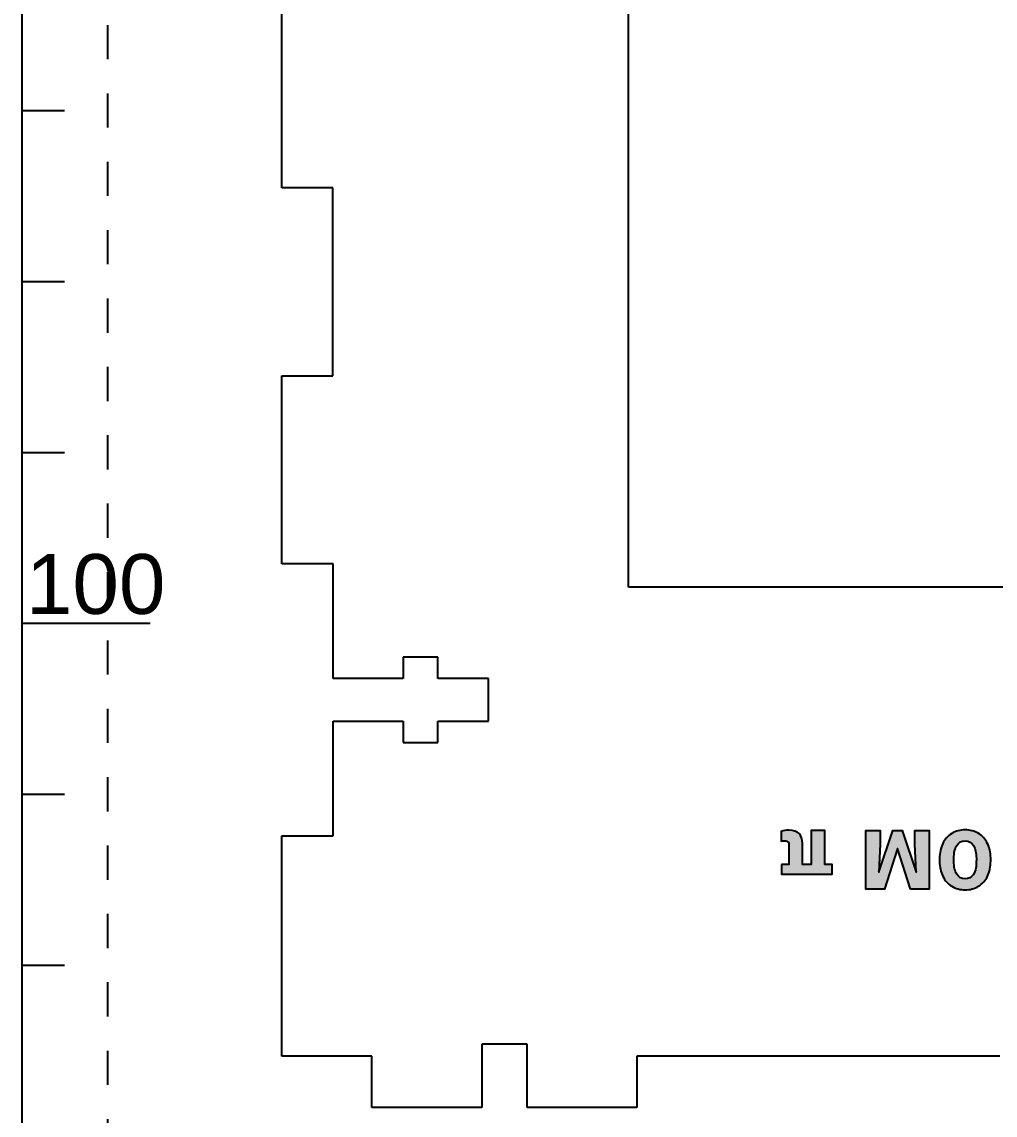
# Model space of a CAD drawing. Header units: millimetres. Extents: x 0 to 730, y -431 to 0.
# Drawn here: x 0 to 56.9, y -128.8 to -64.8 of the extents above; entities that cross this region are included whole.
import ezdxf

# ---------------------------------------------------------------- set-up
doc = ezdxf.new("R2010")
doc.units = ezdxf.units.MM
doc.header["$MEASUREMENT"] = 0
doc.linetypes.add('Hidden', pattern=[4, 2, -2])
for name, color, linetype, true_color in [('Laser$Cut', 5, 'Continuous', 0x0000ff), ('Laser$Etch', 178, 'Continuous', 0x000000), ('LaserBed', 7, 'Continuous', 0xffffff), ('LaserBed$Guides', 7, 'Hidden', 0xffffff), ('LaserBed$Scale', 7, 'Continuous', 0xffffff)]:
    doc.layers.add(name, color=color, linetype=linetype, true_color=true_color)

msp = doc.modelspace()

# ---------------------------------------------------------------- hatches: boundary and pattern name
at = {"layer": 'Laser$Etch', "true_color": 0x000000, "extrusion": (0, 0, -1)}
msp.add_hatch(color=178, dxfattribs=at).paths.add_polyline_path([(-44.42, -114.1), (-44.852, -114.1), (-44.852, -114.1), (-44.852, -112.979), (-44.852, -112.961), (-44.851, -112.945), (-44.85, -112.928), (-44.849, -112.913), (-44.847, -112.898), (-44.846, -112.891), (-44.845, -112.884), (-44.843, -112.877), (-44.842, -112.87), (-44.841, -112.864), (-44.839, -112.858), (-44.837, -112.851), (-44.836, -112.845), (-44.834, -112.84), (-44.832, -112.834), (-44.83, -112.829), (-44.828, -112.823), (-44.825, -112.818), (-44.823, -112.813), (-44.821, -112.808), (-44.818, -112.804), (-44.815, -112.799), (-44.813, -112.795), (-44.811, -112.793), (-44.81, -112.791), (-44.808, -112.789), (-44.807, -112.787), (-44.805, -112.785), (-44.804, -112.783), (-44.802, -112.781), (-44.8, -112.78), (-44.799, -112.778), (-44.797, -112.776), (-44.795, -112.774), (-44.794, -112.773), (-44.792, -112.771), (-44.79, -112.77), (-44.788, -112.768), (-44.786, -112.766), (-44.784, -112.765), (-44.782, -112.763), (-44.78, -112.762), (-44.777, -112.76), (-44.775, -112.759), (-44.773, -112.758), (-44.771, -112.756), (-44.768, -112.755), (-44.763, -112.752), (-44.758, -112.75), (-44.753, -112.748), (-44.747, -112.745), (-44.742, -112.743), (-44.736, -112.741), (-44.73, -112.739), (-44.724, -112.737), (-44.717, -112.736), (-44.71, -112.734), (-44.704, -112.733), (-44.696, -112.731), (-44.689, -112.73), (-44.682, -112.729), (-44.666, -112.727), (-44.65, -112.725), (-44.633, -112.724), (-44.615, -112.723), (-44.596, -112.723), (-44.54, -112.724), (-44.514, -112.725), (-44.489, -112.727), (-44.464, -112.729), (-44.442, -112.731), (-44.42, -112.734), (-44.399, -112.737), (-44.399, -112.737), (-44.399, -112.172), (-44.426, -112.164), (-44.453, -112.156), (-44.48, -112.149), (-44.507, -112.142), (-44.535, -112.136), (-44.562, -112.131), (-44.59, -112.126), (-44.617, -112.121), (-44.645, -112.117), (-44.673, -112.114), (-44.702, -112.111), (-44.73, -112.108), (-44.759, -112.107), (-44.787, -112.105), (-44.816, -112.104), (-44.845, -112.104), (-44.895, -112.105), (-44.944, -112.107), (-44.991, -112.111), (-45.013, -112.113), (-45.036, -112.116), (-45.058, -112.119), (-45.079, -112.123), (-45.1, -112.127), (-45.121, -112.131), (-45.141, -112.136), (-45.161, -112.141), (-45.181, -112.147), (-45.2, -112.152), (-45.219, -112.159), (-45.237, -112.165), (-45.255, -112.172), (-45.272, -112.18), (-45.289, -112.187), (-45.306, -112.196), (-45.322, -112.204), (-45.338, -112.213), (-45.353, -112.222), (-45.368, -112.232), (-45.382, -112.242), (-45.397, -112.252), (-45.41, -112.263), (-45.424, -112.274), (-45.436, -112.286), (-45.449, -112.298), (-45.461, -112.31), (-45.473, -112.323), (-45.484, -112.336), (-45.495, -112.349), (-45.505, -112.363), (-45.515, -112.377), (-45.525, -112.392), (-45.535, -112.407), (-45.544, -112.422), (-45.552, -112.438), (-45.56, -112.454), (-45.568, -112.47), (-45.576, -112.487), (-45.583, -112.504), (-45.589, -112.522), (-45.596, -112.54), (-45.602, -112.559), (-45.607, -112.577), (-45.612, -112.596), (-45.617, -112.616), (-45.622, -112.636), (-45.626, -112.656), (-45.629, -112.677), (-45.632, -112.698), (-45.635, -112.72), (-45.638, -112.741), (-45.64, -112.764), (-45.642, -112.786), (-45.644, -112.833), (-45.645, -112.88), (-45.645, -112.88), (-45.645, -114.1), (-45.645, -114.1), (-46.154, -114.1), (-46.154, -114.1), (-46.154, -112.13), (-46.154, -112.13), (-46.944, -112.13), (-46.944, -112.13), (-46.944, -114.1), (-46.944, -114.1), (-47.371, -114.1), (-47.371, -114.1), (-47.371, -114.668), (-47.371, -114.668), (-44.42, -114.668), (-44.42, -114.668)], flags=0)
at = {"layer": 'Laser$Etch', "true_color": 0x000000}
msp.add_hatch(color=178, dxfattribs=at).paths.add_polyline_path([(51.963, -115.545), (51.2, -113.169), (50.441, -115.545), (49.357, -115.545), (49.357, -112.13), (50.183, -112.13), (50.183, -112.927), (50.103, -114.56), (50.928, -112.13), (51.473, -112.13), (52.3, -114.562), (52.221, -112.927), (52.221, -112.13), (53.044, -112.13), (53.044, -115.545)], flags=0)
at = {"layer": 'Laser$Etch', "true_color": 0x000000, "extrusion": (0, 0, -1)}
h = msp.add_hatch(color=178, dxfattribs=at)
h.paths.add_polyline_path([(-53.66, -113.767), (-53.661, -113.705), (-53.663, -113.644), (-53.667, -113.584), (-53.672, -113.524), (-53.679, -113.466), (-53.687, -113.408), (-53.696, -113.352), (-53.707, -113.296), (-53.719, -113.241), (-53.733, -113.187), (-53.748, -113.134), (-53.765, -113.082), (-53.783, -113.031), (-53.802, -112.981), (-53.823, -112.931), (-53.846, -112.883), (-53.87, -112.835), (-53.895, -112.789), (-53.921, -112.745), (-53.948, -112.702), (-53.962, -112.68), (-53.977, -112.66), (-53.992, -112.639), (-54.007, -112.619), (-54.022, -112.599), (-54.038, -112.58), (-54.054, -112.561), (-54.07, -112.542), (-54.087, -112.524), (-54.104, -112.506), (-54.121, -112.488), (-54.138, -112.471), (-54.156, -112.454), (-54.174, -112.438), (-54.193, -112.421), (-54.211, -112.405), (-54.23, -112.39), (-54.25, -112.375), (-54.269, -112.36), (-54.289, -112.345), (-54.31, -112.331), (-54.33, -112.317), (-54.351, -112.304), (-54.372, -112.291), (-54.394, -112.278), (-54.415, -112.265), (-54.437, -112.253), (-54.459, -112.242), (-54.481, -112.231), (-54.504, -112.22), (-54.526, -112.21), (-54.549, -112.2), (-54.572, -112.19), (-54.595, -112.181), (-54.618, -112.172), (-54.642, -112.164), (-54.665, -112.156), (-54.689, -112.149), (-54.713, -112.142), (-54.737, -112.135), (-54.786, -112.123), (-54.836, -112.112), (-54.886, -112.103), (-54.938, -112.096), (-54.99, -112.09), (-55.042, -112.086), (-55.096, -112.084), (-55.15, -112.083), (-55.204, -112.084), (-55.257, -112.086), (-55.31, -112.09), (-55.362, -112.096), (-55.413, -112.103), (-55.463, -112.111), (-55.513, -112.121), (-55.561, -112.133), (-55.609, -112.146), (-55.657, -112.161), (-55.68, -112.169), (-55.703, -112.178), (-55.726, -112.187), (-55.749, -112.196), (-55.771, -112.205), (-55.794, -112.215), (-55.816, -112.226), (-55.838, -112.237), (-55.86, -112.248), (-55.881, -112.259), (-55.903, -112.271), (-55.924, -112.284), (-55.945, -112.296), (-55.965, -112.309), (-55.986, -112.323), (-56.006, -112.336), (-56.026, -112.35), (-56.045, -112.365), (-56.064, -112.38), (-56.083, -112.395), (-56.102, -112.41), (-56.12, -112.426), (-56.138, -112.442), (-56.156, -112.458), (-56.174, -112.475), (-56.191, -112.492), (-56.208, -112.509), (-56.224, -112.527), (-56.24, -112.545), (-56.256, -112.564), (-56.272, -112.582), (-56.288, -112.602), (-56.303, -112.621), (-56.318, -112.641), (-56.346, -112.681), (-56.374, -112.723), (-56.401, -112.766), (-56.426, -112.811), (-56.45, -112.857), (-56.473, -112.904), (-56.495, -112.952), (-56.515, -113.001), (-56.533, -113.05), (-56.551, -113.101), (-56.567, -113.152), (-56.581, -113.204), (-56.594, -113.257), (-56.606, -113.311), (-56.616, -113.366), (-56.625, -113.422), (-56.632, -113.478), (-56.639, -113.536), (-56.643, -113.594), (-56.647, -113.653), (-56.648, -113.713), (-56.648, -113.713), (-56.648, -113.905), (-56.648, -113.968), (-56.646, -114.029), (-56.642, -114.089), (-56.637, -114.149), (-56.63, -114.207), (-56.622, -114.265), (-56.613, -114.322), (-56.602, -114.378), (-56.59, -114.432), (-56.576, -114.486), (-56.561, -114.539), (-56.545, -114.592), (-56.527, -114.643), (-56.507, -114.693), (-56.487, -114.742), (-56.464, -114.791), (-56.441, -114.838), (-56.416, -114.884), (-56.39, -114.928), (-56.376, -114.95), (-56.362, -114.971), (-56.348, -114.993), (-56.334, -115.013), (-56.319, -115.034), (-56.304, -115.054), (-56.288, -115.073), (-56.273, -115.093), (-56.257, -115.112), (-56.24, -115.13), (-56.224, -115.149), (-56.207, -115.167), (-56.19, -115.184), (-56.172, -115.202), (-56.154, -115.219), (-56.136, -115.235), (-56.117, -115.252), (-56.098, -115.268), (-56.079, -115.283), (-56.06, -115.298), (-56.04, -115.313), (-56.02, -115.328), (-56, -115.342), (-55.979, -115.356), (-55.958, -115.37), (-55.937, -115.383), (-55.893, -115.408), (-55.871, -115.42), (-55.849, -115.432), (-55.827, -115.443), (-55.804, -115.454), (-55.782, -115.464), (-55.759, -115.474), (-55.736, -115.484), (-55.713, -115.493), (-55.689, -115.502), (-55.666, -115.51), (-55.642, -115.518), (-55.618, -115.526), (-55.594, -115.533), (-55.569, -115.539), (-55.52, -115.552), (-55.47, -115.562), (-55.419, -115.571), (-55.368, -115.579), (-55.316, -115.584), (-55.263, -115.588), (-55.209, -115.591), (-55.154, -115.592), (-55.101, -115.591), (-55.047, -115.588), (-54.995, -115.584), (-54.943, -115.579), (-54.892, -115.571), (-54.842, -115.563), (-54.793, -115.552), (-54.744, -115.54), (-54.72, -115.533), (-54.696, -115.526), (-54.672, -115.519), (-54.649, -115.511), (-54.625, -115.503), (-54.602, -115.494), (-54.579, -115.485), (-54.556, -115.476), (-54.534, -115.466), (-54.511, -115.455), (-54.489, -115.445), (-54.467, -115.434), (-54.445, -115.422), (-54.423, -115.41), (-54.402, -115.398), (-54.38, -115.385), (-54.359, -115.372), (-54.339, -115.359), (-54.318, -115.345), (-54.298, -115.331), (-54.278, -115.316), (-54.258, -115.302), (-54.239, -115.287), (-54.22, -115.271), (-54.201, -115.255), (-54.183, -115.239), (-54.165, -115.223), (-54.147, -115.206), (-54.129, -115.189), (-54.112, -115.171), (-54.095, -115.153), (-54.078, -115.135), (-54.062, -115.117), (-54.046, -115.098), (-54.03, -115.079), (-54.015, -115.059), (-53.999, -115.039), (-53.984, -115.019), (-53.956, -114.977), (-53.928, -114.935), (-53.901, -114.89), (-53.876, -114.845), (-53.852, -114.798), (-53.829, -114.75), (-53.807, -114.701), (-53.787, -114.651), (-53.769, -114.6), (-53.752, -114.549), (-53.736, -114.496), (-53.722, -114.443), (-53.709, -114.389), (-53.698, -114.334), (-53.688, -114.278), (-53.68, -114.221), (-53.673, -114.163), (-53.668, -114.105), (-53.664, -114.045), (-53.662, -113.985), (-53.66, -113.924), (-53.66, -113.924)], flags=0)
h.paths.add_polyline_path([(-54.498, -113.91), (-54.498, -113.973), (-54.5, -114.033), (-54.504, -114.092), (-54.508, -114.149), (-54.514, -114.204), (-54.522, -114.257), (-54.53, -114.308), (-54.54, -114.358), (-54.546, -114.382), (-54.552, -114.405), (-54.558, -114.428), (-54.564, -114.45), (-54.571, -114.472), (-54.578, -114.494), (-54.586, -114.515), (-54.593, -114.536), (-54.602, -114.556), (-54.61, -114.575), (-54.619, -114.594), (-54.628, -114.613), (-54.637, -114.631), (-54.647, -114.649), (-54.657, -114.666), (-54.668, -114.683), (-54.679, -114.699), (-54.69, -114.715), (-54.701, -114.73), (-54.713, -114.745), (-54.724, -114.759), (-54.737, -114.772), (-54.749, -114.786), (-54.762, -114.798), (-54.775, -114.81), (-54.788, -114.822), (-54.802, -114.833), (-54.816, -114.844), (-54.83, -114.854), (-54.845, -114.863), (-54.859, -114.872), (-54.874, -114.881), (-54.89, -114.889), (-54.905, -114.896), (-54.921, -114.903), (-54.938, -114.91), (-54.954, -114.915), (-54.971, -114.921), (-54.988, -114.926), (-55.005, -114.93), (-55.023, -114.934), (-55.041, -114.937), (-55.059, -114.94), (-55.078, -114.942), (-55.096, -114.944), (-55.115, -114.946), (-55.135, -114.946), (-55.154, -114.947), (-55.174, -114.946), (-55.193, -114.946), (-55.211, -114.945), (-55.23, -114.943), (-55.248, -114.941), (-55.265, -114.938), (-55.283, -114.936), (-55.3, -114.932), (-55.317, -114.928), (-55.334, -114.924), (-55.35, -114.919), (-55.366, -114.914), (-55.382, -114.908), (-55.397, -114.902), (-55.413, -114.896), (-55.428, -114.889), (-55.442, -114.881), (-55.457, -114.873), (-55.471, -114.865), (-55.484, -114.856), (-55.498, -114.847), (-55.511, -114.837), (-55.524, -114.827), (-55.537, -114.816), (-55.549, -114.805), (-55.561, -114.793), (-55.573, -114.781), (-55.584, -114.769), (-55.596, -114.756), (-55.607, -114.743), (-55.617, -114.729), (-55.628, -114.714), (-55.638, -114.7), (-55.647, -114.685), (-55.657, -114.669), (-55.666, -114.653), (-55.675, -114.636), (-55.684, -114.619), (-55.692, -114.602), (-55.7, -114.584), (-55.708, -114.565), (-55.716, -114.547), (-55.723, -114.527), (-55.73, -114.508), (-55.736, -114.487), (-55.743, -114.467), (-55.749, -114.446), (-55.755, -114.424), (-55.765, -114.38), (-55.775, -114.334), (-55.784, -114.285), (-55.791, -114.236), (-55.797, -114.184), (-55.802, -114.13), (-55.806, -114.075), (-55.809, -114.018), (-55.809, -114.018), (-55.811, -113.767), (-55.81, -113.705), (-55.809, -113.645), (-55.805, -113.587), (-55.801, -113.531), (-55.795, -113.476), (-55.788, -113.423), (-55.779, -113.372), (-55.769, -113.323), (-55.758, -113.276), (-55.752, -113.253), (-55.746, -113.23), (-55.739, -113.208), (-55.732, -113.187), (-55.725, -113.165), (-55.717, -113.145), (-55.709, -113.124), (-55.701, -113.105), (-55.693, -113.085), (-55.684, -113.066), (-55.674, -113.048), (-55.665, -113.03), (-55.655, -113.012), (-55.645, -112.995), (-55.634, -112.979), (-55.623, -112.963), (-55.612, -112.947), (-55.6, -112.932), (-55.589, -112.918), (-55.577, -112.904), (-55.564, -112.89), (-55.551, -112.877), (-55.538, -112.865), (-55.525, -112.853), (-55.511, -112.842), (-55.497, -112.831), (-55.483, -112.821), (-55.468, -112.811), (-55.453, -112.802), (-55.438, -112.793), (-55.422, -112.785), (-55.406, -112.777), (-55.39, -112.77), (-55.373, -112.764), (-55.356, -112.758), (-55.339, -112.752), (-55.322, -112.747), (-55.304, -112.742), (-55.286, -112.739), (-55.267, -112.735), (-55.248, -112.732), (-55.229, -112.73), (-55.21, -112.728), (-55.19, -112.727), (-55.17, -112.726), (-55.15, -112.726), (-55.13, -112.726), (-55.111, -112.727), (-55.093, -112.728), (-55.074, -112.73), (-55.056, -112.732), (-55.038, -112.735), (-55.02, -112.738), (-55.003, -112.742), (-54.986, -112.747), (-54.969, -112.752), (-54.952, -112.757), (-54.936, -112.763), (-54.92, -112.769), (-54.904, -112.776), (-54.889, -112.784), (-54.874, -112.792), (-54.859, -112.8), (-54.844, -112.81), (-54.83, -112.819), (-54.816, -112.829), (-54.802, -112.84), (-54.788, -112.851), (-54.775, -112.863), (-54.762, -112.875), (-54.75, -112.887), (-54.737, -112.901), (-54.725, -112.914), (-54.713, -112.929), (-54.702, -112.943), (-54.691, -112.959), (-54.68, -112.974), (-54.669, -112.991), (-54.659, -113.007), (-54.649, -113.025), (-54.639, -113.042), (-54.629, -113.061), (-54.62, -113.079), (-54.612, -113.098), (-54.603, -113.118), (-54.595, -113.138), (-54.587, -113.158), (-54.58, -113.179), (-54.573, -113.2), (-54.566, -113.222), (-54.559, -113.244), (-54.553, -113.267), (-54.547, -113.29), (-54.542, -113.314), (-54.532, -113.362), (-54.523, -113.413), (-54.516, -113.465), (-54.509, -113.519), (-54.505, -113.575), (-54.501, -113.632), (-54.499, -113.692), (-54.498, -113.753), (-54.498, -113.753)], flags=0)

# ---------------------------------------------------------------- linework, layer by layer
at = {"layer": 'Laser$Cut'}
for p, q in [((15.191, -74.528), (15.191, -63.528)), ((18.191, -74.528), (15.191, -74.528)), ((18.191, -85.528), (18.191, -74.528)), ((15.191, -96.528), (15.191, -85.528)), ((15.191, -85.528), (18.191, -85.528)), ((18.191, -96.528), (15.191, -96.528)), ((18.193, -96.53), (18.191, -96.528)), ((18.193, -103.224), (18.193, -96.53)), ((24.313, -101.974), (22.294, -101.974)), ((22.294, -101.974), (22.294, -103.224)), ((24.313, -103.224), (24.313, -101.974)), ((18.194, -103.224), (18.193, -103.224)), ((22.294, -103.224), (18.194, -103.224)), ((27.294, -103.224), (24.313, -103.224)), ((27.294, -105.724), (27.294, -103.224)), ((18.193, -112.43), (18.193, -105.724)), ((18.193, -105.724), (18.194, -105.724)), ((18.194, -105.724), (22.294, -105.724)), ((22.294, -105.724), (22.294, -106.974)), ((24.313, -106.974), (24.313, -105.724)), ((24.313, -105.724), (27.294, -105.724)), ((22.294, -106.974), (24.313, -106.974)), ((15.191, -125.328), (15.191, -112.428)), ((15.191, -112.428), (18.191, -112.428)), ((18.191, -112.428), (18.193, -112.43)), ((29.546, -124.628), (26.902, -124.628)), ((26.902, -124.628), (26.902, -128.328)), ((29.546, -128.328), (29.546, -124.628)), ((20.461, -125.328), (15.191, -125.328)), ((20.461, -128.328), (20.461, -125.328)), ((57.191, -125.328), (35.961, -125.328)), ((35.961, -125.328), (35.961, -128.328)), ((26.902, -128.328), (20.461, -128.328)), ((35.961, -128.328), (29.546, -128.328))]:
    msp.add_line(p, q, dxfattribs=at)
msp.add_open_spline([(35.462, -97.887), (35.462, -90.805), (35.462, -77.533), (35.462, -58.887), (35.462, -40.241), (35.462, -26.969), (35.462, -19.887)], degree=3, dxfattribs=at)
msp.add_open_spline([(86.462, -97.887), (77.128, -97.887), (66.47, -97.887), (53.624, -97.887), (48.197, -97.887), (43.771, -97.887), (40.399, -97.887), (37.622, -97.887), (35.961, -97.887), (35.462, -97.887)], degree=3, knots=[3.9410237, 3.9410237, 3.9410237, 3.9410237, 4.4410237, 4.5660237, 4.6910237, 4.7535237, 4.8160237, 4.8785237, 4.9053032, 4.9053032, 4.9053032, 4.9053032], dxfattribs=at)
at = {"layer": 'Laser$Etch', "color": 178, "true_color": 0x000000}
msp.add_lwpolyline([(51.963, -115.545), (51.2, -113.169), (50.441, -115.545), (49.357, -115.545), (49.357, -112.13), (50.183, -112.13), (50.183, -112.927), (50.103, -114.56), (50.928, -112.13), (51.473, -112.13), (52.3, -114.562), (52.221, -112.927), (52.221, -112.13), (53.044, -112.13), (53.044, -115.545)], close=True, dxfattribs=at)
for points, knots in [([(44.42, -114.1), (44.42, -114.1), (44.852, -114.1), (44.852, -114.1), (44.852, -114.1), (44.852, -112.979), (44.852, -112.979), (44.852, -112.884), (44.835, -112.817), (44.8, -112.78), (44.766, -112.742), (44.698, -112.723), (44.596, -112.723), (44.518, -112.723), (44.453, -112.728), (44.399, -112.737), (44.399, -112.737), (44.399, -112.172), (44.399, -112.172), (44.542, -112.127), (44.69, -112.104), (44.845, -112.104), (45.117, -112.104), (45.318, -112.169), (45.449, -112.298), (45.579, -112.427), (45.645, -112.621), (45.645, -112.88), (45.645, -112.88), (45.645, -114.1), (45.645, -114.1), (45.645, -114.1), (46.154, -114.1), (46.154, -114.1), (46.154, -114.1), (46.154, -112.13), (46.154, -112.13), (46.154, -112.13), (46.944, -112.13), (46.944, -112.13), (46.944, -112.13), (46.944, -114.1), (46.944, -114.1), (46.944, -114.1), (47.371, -114.1), (47.371, -114.1), (47.371, -114.1), (47.371, -114.668), (47.371, -114.668), (47.371, -114.668), (44.42, -114.668), (44.42, -114.668), (44.42, -114.668), (44.42, -114.1), (44.42, -114.1)], [0, 0, 0, 0, 1, 1, 1, 2, 2, 2, 3, 3, 3, 4, 4, 4, 5, 5, 5, 6, 6, 6, 7, 7, 7, 8, 8, 8, 9, 9, 9, 10, 10, 10, 11, 11, 11, 12, 12, 12, 13, 13, 13, 14, 14, 14, 15, 15, 15, 16, 16, 16, 17, 17, 17, 18, 18, 18, 18]), ([(53.66, -113.767), (53.66, -113.434), (53.722, -113.139), (53.846, -112.883), (53.969, -112.626), (54.145, -112.429), (54.372, -112.291), (54.6, -112.152), (54.859, -112.083), (55.15, -112.083), (55.441, -112.083), (55.699, -112.15), (55.924, -112.284), (56.149, -112.417), (56.324, -112.608), (56.45, -112.857), (56.576, -113.106), (56.642, -113.391), (56.648, -113.713), (56.648, -113.713), (56.648, -113.905), (56.648, -113.905), (56.648, -114.24), (56.587, -114.535), (56.464, -114.791), (56.342, -115.046), (56.166, -115.244), (55.937, -115.383), (55.707, -115.522), (55.447, -115.592), (55.154, -115.592), (54.865, -115.592), (54.607, -115.523), (54.38, -115.385), (54.154, -115.248), (53.978, -115.052), (53.852, -114.798), (53.726, -114.544), (53.662, -114.252), (53.66, -113.924), (53.66, -113.924), (53.66, -113.767), (53.66, -113.767)], [0, 0, 0, 0, 1, 1, 1, 2, 2, 2, 3, 3, 3, 4, 4, 4, 5, 5, 5, 6, 6, 6, 7, 7, 7, 8, 8, 8, 9, 9, 9, 10, 10, 10, 11, 11, 11, 12, 12, 12, 13, 13, 13, 14, 14, 14, 14]), ([(54.498, -113.91), (54.498, -114.249), (54.555, -114.507), (54.668, -114.683), (54.781, -114.859), (54.943, -114.947), (55.154, -114.947), (55.567, -114.947), (55.785, -114.637), (55.809, -114.018), (55.809, -114.018), (55.811, -113.767), (55.811, -113.767), (55.811, -113.432), (55.756, -113.175), (55.645, -112.995), (55.534, -112.816), (55.369, -112.726), (55.15, -112.726), (54.942, -112.726), (54.782, -112.814), (54.669, -112.991), (54.556, -113.167), (54.499, -113.421), (54.498, -113.753), (54.498, -113.753), (54.498, -113.91), (54.498, -113.91)], [0, 0, 0, 0, 1, 1, 1, 2, 2, 2, 3, 3, 3, 4, 4, 4, 5, 5, 5, 6, 6, 6, 7, 7, 7, 8, 8, 8, 9, 9, 9, 9])]:
    msp.add_open_spline(points, degree=3, knots=knots, dxfattribs=at)
at = {"layer": 'LaserBed', "color": 7, "true_color": 0xffffff}
msp.add_lwpolyline([(0, -430), (730, -430), (730, 0), (0, 0)], close=True, dxfattribs=at)
at = {"layer": 'LaserBed$Guides'}
msp.add_lwpolyline([(725, -5), (5, -5), (5, -425), (725, -425)], close=True, dxfattribs=at)
at = {"layer": 'LaserBed$Scale'}
for p, q in [((0, -70), (2.5, -70)), ((0, -80), (2.5, -80)), ((0, -90), (2.5, -90)), ((0, -100), (7.5, -100)), ((0, -110), (2.5, -110)), ((0, -120), (2.5, -120))]:
    msp.add_line(p, q, dxfattribs=at)

# ---------------------------------------------------------------- texts
at = {"layer": 'LaserBed$Scale', "insert": (0.237, -99.5), "char_height": 3.5, "width": 10.92169, "attachment_point": 7, "line_spacing_factor": 0.963855}
msp.add_mtext('\\fArial;100', dxfattribs=at)

doc.saveas('drawing.dxf')
